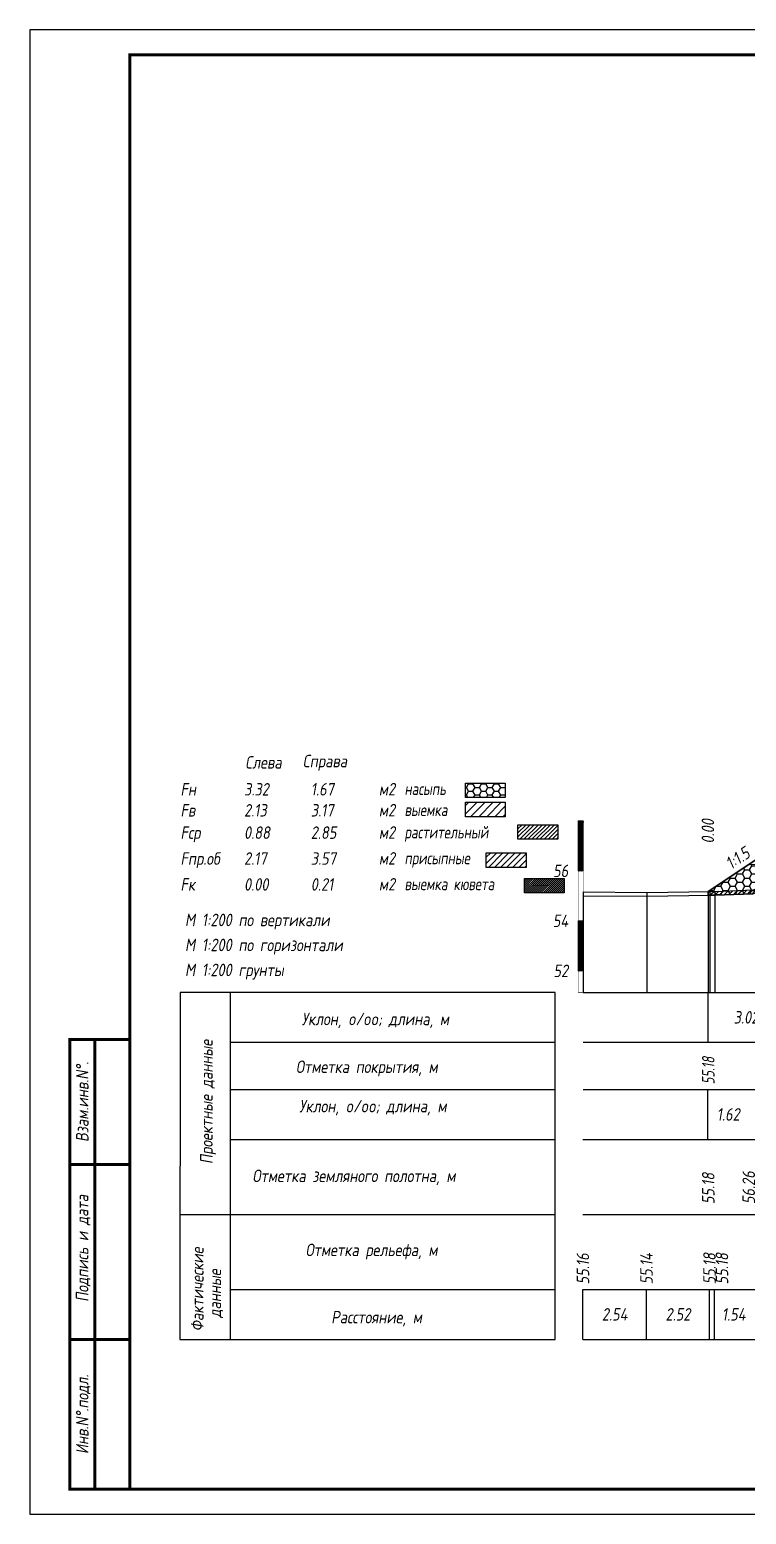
# Model space of a CAD drawing. Extents: x -717 to 1451, y -133302 to 233.
# Drawn here: x -30.1 to 113.2, y -70367.4 to -70070.4 of the extents above; entities that cross this region are included whole.
import ezdxf
from ezdxf.enums import TextEntityAlignment as Align

# ---------------------------------------------------------------- set-up
doc = ezdxf.new("R2010")
doc.units = 0
for name, color, linetype in [('Зарамочное оформление', 7, 'Continuous'), ('Код_510', 7, 'Continuous'), ('Код_514', 1, 'Continuous'), ('Код_516', 1, 'Continuous'), ('Контур_508', 7, 'Continuous'), ('Контур_512', 7, 'Continuous'), ('Контур_513', 7, 'Continuous'), ('Красный поперечник', 1, 'Continuous'), ('Линейка абсолютных высот', 7, 'Continuous'), ('Объем выемки', 7, 'Continuous'), ('Объем кюветов', 7, 'Continuous'), ('Объем насыпи', 7, 'Continuous'), ('Объем присыпных обочин', 7, 'Continuous'), ('Объем срезки растительного слоя', 7, 'Continuous'), ('Объём_2650', 7, 'Continuous'), ('Объём_2661', 7, 'Continuous'), ('Объём_2666', 7, 'Continuous'), ('Откосы', 7, 'Continuous'), ('Рабочие отметки', 7, 'Continuous'), ('Таблица', 7, 'Continuous'), ('Черный поперечник', 3, 'Continuous')]:
    doc.layers.add(name, color=color, linetype=linetype)
for name, color, linetype, true_color in [('Контур_2570', 7, 'Continuous', 0x80ff00), ('Контур_2736', 4, 'Continuous', 0x00ffff), ('Контур_703', 4, 'Continuous', 0x00ffff), ('Объём_2563', 7, 'Continuous', 0xff8000), ('Объём_2570', 7, 'Continuous', 0x80ff00), ('Объём_2600', 7, 'Continuous', 0x808000), ('Объём_2620', 2, 'Continuous', 0xffff00)]:
    doc.layers.add(name, color=color, linetype=linetype, true_color=true_color)
doc.styles.add('М', font='romand.shx', dxfattribs={"width": 0.8, "oblique": 10, "height": 2.5})
pattern_1 = [(45.00000125, (0.57684, -2493.097444), (-0.026516505928, 0.026516504769), []), (135.00000034, (0.57684, -2493.097444), (-0.02651650519, -0.026516505506), [])]

# ---------------------------------------------------------------- blocks, each defined once
blk = doc.blocks.new('условные обозначения')
at = {"layer": 'Объём_2563'}
h = blk.add_hatch(dxfattribs=at)
h.set_pattern_fill('ANSI31', color=256, scale=0.3)
h.set_pattern_definition([(45, (-34.5, -100.5), (-0.673519, 0.673519), [])])
h.paths.add_polyline_path([(18.26, 7.53), (27.08, 7.53), (27.08, 4.62), (18.26, 4.62)])
at = {"layer": 'Объём_2570'}
h = blk.add_hatch(dxfattribs=at)
h.set_pattern_fill('ANSI31', color=3, scale=0.2)
h.set_pattern_definition([(45, (-32.9034, -100.5), (-0.4490128, 0.4490128), [])])
h.paths.add_polyline_path([(25.29, 13.16), (34.12, 13.16), (34.12, 10.25), (25.29, 10.25)])
at = {"layer": 'Объём_2600'}
h = blk.add_hatch(dxfattribs=at)
h.set_pattern_fill('ANSI31', color=6, scale=0.4)
h.set_pattern_definition([(45, (-34.5, -100.5), (-0.898026, 0.898026), [])])
h.paths.add_polyline_path([(13.63, 17.67), (22.46, 17.67), (22.46, 14.76), (13.63, 14.76)])
at = {"layer": 'Объём_2620'}
h = blk.add_hatch(dxfattribs=at)
h.set_pattern_fill('ANSI31', color=2, scale=0.1)
h.set_pattern_definition([(45, (-33.755, -100.5), (-0.2245064, 0.2245064), [])])
h.paths.add_polyline_path([(26.75, 2.41), (35.57, 2.41), (35.57, -0.5), (26.75, -0.5)])
at = {"layer": 'Объём_2650'}
h = blk.add_hatch(dxfattribs=at)
h.set_pattern_fill('HONEY', color=5, scale=0.3)
h.set_pattern_definition([(0, (-34.5, -100.5), (1.42875, 0.824889), [0.9525, -1.905]), (120, (-34.5, -100.5), (-1.42875, 0.824889), [0.9525, -1.905]), (60, (-34.5, -100.5), (3e-09, 1.6497784), [-1.905, 0.9525])])
h.paths.add_polyline_path([(13.63, 21.49), (22.46, 21.49), (22.46, 18.58), (13.63, 18.58)])
at = {"layer": 'Объём_2563'}
blk.add_lwpolyline([(18.26, 7.53), (27.08, 7.53), (27.08, 4.62), (18.26, 4.62)], close=True, dxfattribs=at)
at = {"layer": 'Объём_2620', "color": 2}
blk.add_lwpolyline([(26.75, 2.41), (35.57, 2.41), (35.57, -0.5), (26.75, -0.5)], close=True, dxfattribs=at)
at = {"layer": 'Объём_2650', "color": 5}
blk.add_lwpolyline([(13.63, 21.49), (22.46, 21.49), (22.46, 18.58), (13.63, 18.58)], close=True, dxfattribs=at)
at = {"layer": 'Объём_2650', "color": 6}
blk.add_lwpolyline([(13.63, 17.67), (22.46, 17.67), (22.46, 14.76), (13.63, 14.76)], close=True, dxfattribs=at)
at = {"layer": 'Объём_2650', "color": 3}
blk.add_lwpolyline([(25.29, 13.16), (34.12, 13.16), (34.12, 10.25), (25.29, 10.25)], close=True, dxfattribs=at)
at = {"layer": 'Объем насыпи', "color": 1, "style": 'М', "oblique": 10, "width": 0.8}
for s, p in [('насыпь', (0.09, 19.09)), ('выемка', (0.09, 14.89)), ('растительный', (0.09, 10.42)), ('присыпные', (0.09, 5.24)), ('выемка кювета', (0.09, 0.06))]:
    blk.add_text(s, height=2.5, dxfattribs=at).set_placement(p)

msp = doc.modelspace()

# ---------------------------------------------------------------- hatches: boundary and pattern name
at = {"layer": 'Линейка абсолютных высот'}
h = msp.add_hatch(dxfattribs=at)
h.set_pattern_fill('ANSI37', scale=0.3, style=0)
h.set_pattern_definition(pattern_1)
h.paths.add_polyline_path([(80.577, -70238.705), (80.577, -70228.705), (79.577, -70228.705), (79.577, -70238.705)])
h = msp.add_hatch(dxfattribs=at)
h.set_pattern_fill('ANSI37', scale=0.3, style=0)
h.set_pattern_definition(pattern_1)
h.paths.add_polyline_path([(80.577, -70258.705), (80.577, -70248.705), (79.577, -70248.705), (79.577, -70258.705)])
at = {"layer": 'Объём_2570'}
h = msp.add_hatch(dxfattribs=at)
h.set_pattern_fill('ANSI31', color=256, scale=0.2)
h.paths.add_polyline_path([(135.026, -70235.612), (119.592, -70241.443), (114.568, -70243.261), (106.874, -70243.551), (105.87, -70243.549), (105.577, -70243.554), (105.577, -70242.804), (105.87, -70242.799), (106.874, -70242.801), (114.568, -70242.511), (119.592, -70240.693), (135.026, -70234.862)])
at = {"layer": 'Объём_2600'}
h = msp.add_hatch(dxfattribs=at)
h.set_pattern_fill('HONEY', color=5, scale=0.3)
h.paths.add_polyline_path([(105.577, -70242.804), (113.668, -70237.409), (131.699, -70236.869), (119.592, -70241.443), (114.568, -70243.261), (106.874, -70243.551), (105.87, -70243.549), (105.577, -70243.554)])

# ---------------------------------------------------------------- linework, layer by layer
at = {"layer": 'Код_510'}
for p, q in [((80.523, -70332.421), (80.523, -70322.421)), ((93.224, -70332.421), (93.224, -70322.421)), ((105.815, -70332.421), (105.815, -70322.421)), ((106.82, -70332.421), (106.82, -70322.421))]:
    msp.add_line(p, q, dxfattribs=at)
at = {"layer": 'Код_514'}
msp.add_line((105.577, -70273), (105.577, -70263), dxfattribs=at)
at = {"layer": 'Код_516'}
msp.add_line((105.523, -70292.421), (105.523, -70282.421), dxfattribs=at)
at = {"layer": 'Контур_2570', "flags": 128}
msp.add_lwpolyline([(80.577, -70243.666), (93.278, -70243.75), (105.87, -70243.549), (106.874, -70243.551), (114.568, -70243.261)], dxfattribs=at)
at = {"layer": 'Контур_2736', "flags": 128}
msp.add_lwpolyline([(120.67, -70232.742), (105.577, -70242.804)], dxfattribs=at)
at = {"layer": 'Контур_508', "flags": 128}
msp.add_lwpolyline([(105.577, -70242.804), (113.668, -70237.409), (156.049, -70236.138), (156.049, -70233.834), (196.42, -70233.027), (196.42, -70234.927), (307.653, -70238.264), (309.655, -70239.599), (311.655, -70239.599), (317.569, -70235.657)], dxfattribs=at)
at = {"layer": 'Контур_512', "flags": 128}
msp.add_lwpolyline([(105.577, -70242.804), (113.668, -70237.409), (156.049, -70236.138)], dxfattribs=at)
at = {"layer": 'Контур_513', "flags": 128}
msp.add_lwpolyline([(105.577, -70242.804), (113.668, -70237.409), (156.049, -70236.138), (156.049, -70233.834), (196.42, -70233.027), (196.42, -70234.927), (307.653, -70238.264), (309.655, -70239.599), (311.655, -70239.599), (317.569, -70235.657)], dxfattribs=at)
at = {"layer": 'Контур_703', "flags": 128}
msp.add_lwpolyline([(120.67, -70232.742), (105.577, -70242.804)], dxfattribs=at)
at = {"layer": 'Красный поперечник'}
for q in [(120.67, -70232.742), (105.577, -70263)]:
    msp.add_line((105.577, -70242.804), q, dxfattribs=at)
at = {"layer": 'Линейка абсолютных высот', "color": 7, "const_width": 0.1, "flags": 128}
for points in [[(80.577, -70238.705), (80.577, -70228.705), (79.577, -70228.705), (79.577, -70238.705), (80.577, -70238.705)], [(80.577, -70248.705), (80.577, -70238.705), (79.577, -70238.705), (79.577, -70248.705), (80.577, -70248.705)], [(80.577, -70258.705), (80.577, -70248.705), (79.577, -70248.705), (79.577, -70258.705), (80.577, -70258.705)], [(80.577, -70263), (80.577, -70258.705), (79.577, -70258.705), (79.577, -70263), (80.577, -70263)]]:
    msp.add_lwpolyline(points, dxfattribs=at)
at = {"layer": 'Объём_2570', "flags": 128}
msp.add_lwpolyline([(135.026, -70235.612), (119.592, -70241.443), (114.568, -70243.261), (106.874, -70243.551), (105.87, -70243.549), (105.577, -70243.554), (105.577, -70242.804), (105.87, -70242.799), (106.874, -70242.801), (114.568, -70242.511), (119.592, -70240.693), (135.026, -70234.862), (135.026, -70235.612), (135.026, -70235.612)], dxfattribs=at)
msp.add_lwpolyline([(135.026, -70235.612), (119.592, -70241.443), (114.568, -70243.261), (106.874, -70243.551), (105.87, -70243.549), (105.577, -70243.554), (105.577, -70242.804), (105.87, -70242.799), (106.874, -70242.801), (114.568, -70242.511), (119.592, -70240.693), (135.026, -70234.862), (135.026, -70235.612), (135.026, -70235.612)], dxfattribs=at)
at = {"layer": 'Объём_2600', "color": 5, "flags": 128}
msp.add_lwpolyline([(105.577, -70242.804), (113.668, -70237.409), (131.699, -70236.869), (119.592, -70241.443), (114.568, -70243.261), (106.874, -70243.551), (105.87, -70243.549), (105.577, -70243.554), (105.577, -70242.804), (105.577, -70242.804)], dxfattribs=at)
msp.add_lwpolyline([(105.577, -70242.804), (113.668, -70237.409), (131.699, -70236.869), (119.592, -70241.443), (114.568, -70243.261), (106.874, -70243.551), (105.87, -70243.549), (105.577, -70243.554), (105.577, -70242.804), (105.577, -70242.804)], dxfattribs=at)
at = {"layer": 'Объём_2661', "flags": 128}
msp.add_lwpolyline([(120.67, -70232.742), (105.577, -70242.804)], dxfattribs=at)
msp.add_lwpolyline([(120.67, -70232.742), (105.577, -70242.804)], dxfattribs=at)
at = {"layer": 'Объём_2666', "flags": 128}
msp.add_lwpolyline([(120.67, -70232.742), (105.577, -70242.804)], dxfattribs=at)
msp.add_lwpolyline([(120.67, -70232.742), (105.577, -70242.804)], dxfattribs=at)
at = {"layer": 'Таблица'}
for p, q in [((80.577, -70263), (342.569, -70263)), ((80.577, -70273), (342.569, -70273)), ((80.577, -70282.421), (342.569, -70282.421)), ((80.523, -70292.421), (342.515, -70292.421)), ((80.523, -70307.421), (342.515, -70307.421)), ((80.523, -70322.421), (342.515, -70322.421)), ((80.523, -70332.421), (342.515, -70332.421))]:
    msp.add_line(p, q, dxfattribs=at)
at = {"layer": 'Таблица', "linetype": 'Continuous', "flags": 128}
for points in [[(0, -70263), (-0.054, -70332.421)], [(75, -70263), (0, -70263)], [(10, -70263), (10, -70332.421)], [(74.946, -70332.421), (75, -70263)], [(10, -70273), (75, -70273)], [(10, -70282.421), (75, -70282.421)], [(9.946, -70292.421), (74.946, -70292.421)], [(-0.054, -70307.421), (74.946, -70307.421)], [(9.946, -70322.421), (74.946, -70322.421)], [(-0.054, -70332.421), (74.946, -70332.421)]]:
    msp.add_lwpolyline(points, dxfattribs=at)
at = {"layer": 'Черный поперечник', "color": 7}
for p, q in [((80.577, -70242.916), (80.577, -70263)), ((93.278, -70243), (93.278, -70263)), ((105.87, -70242.799), (105.87, -70263)), ((106.874, -70242.801), (106.874, -70263))]:
    msp.add_line(p, q, dxfattribs=at)
at = {"layer": 'Черный поперечник', "flags": 128}
msp.add_lwpolyline([(80.577, -70242.916), (93.278, -70243), (105.87, -70242.799), (106.874, -70242.801), (114.568, -70242.511)], dxfattribs=at)

# ---------------------------------------------------------------- block references
at = {"layer": 'Объём_2570', "xscale": 0.9}
msp.add_blockref('условные обозначения', (44.779, -70242.621), dxfattribs=at)

# ---------------------------------------------------------------- texts
at = {"style": 'М', "oblique": 10, "width": 0.8}
msp.add_text('М 1:200 грунты', height=2.5, dxfattribs=at).set_placement((0.973, -70259.769))
at = {"layer": 'Код_510', "style": 'М', "oblique": 10, "width": 0.8}
for s, p in [('55.16', (80.523, -70321.421)), ('55.14', (93.224, -70321.421)), ('55.18', (105.815, -70321.421)), ('55.18', (108.315, -70321.421))]:
    msp.add_text(s, height=2.5, rotation=90, dxfattribs=at).set_placement(p, align=Align.MIDDLE_LEFT)
for s, p in [('2.54', (86.873, -70327.421)), ('2.52', (99.52, -70327.421)), ('1.54', (110.667, -70327.421))]:
    msp.add_text(s, height=2.5, dxfattribs=at).set_placement(p, align=Align.MIDDLE_CENTER)
at = {"layer": 'Код_514', "style": 'М', "oblique": 10, "width": 0.8}
msp.add_text('3.02', height=2.5, dxfattribs=at).set_placement((113.123, -70268), align=Align.MIDDLE_CENTER)
at = {"layer": 'Код_514', "style": 'М', "oblique": 10, "width": 0.7}
msp.add_text('55.18', height=2.5, rotation=90, dxfattribs=at).set_placement((105.577, -70281.382), align=Align.MIDDLE_LEFT)
at = {"layer": 'Код_516', "style": 'М', "oblique": 10, "width": 0.8}
msp.add_text('1.62', height=2.5, dxfattribs=at).set_placement((109.568, -70287.421), align=Align.MIDDLE_CENTER)
for s, p in [('55.18', (105.577, -70305.371)), ('56.26', (113.668, -70305.371))]:
    msp.add_text(s, height=2.5, rotation=90, dxfattribs=at).set_placement(p, align=Align.MIDDLE_LEFT)
at = {"layer": 'Линейка абсолютных высот', "style": 'М', "oblique": 10, "width": 0.8}
for s, p in [('56', (77.577, -70238.705)), ('54', (77.577, -70248.705)), ('52', (77.577, -70258.705))]:
    msp.add_text(s, height=2.5, dxfattribs=at).set_placement(p, align=Align.MIDDLE_RIGHT)
at = {"layer": 'Объем выемки', "style": 'М', "oblique": 10, "width": 0.8}
for s, p in [('Fв', (0.085, -70227.835)), ('2.13', (12.785, -70227.835)), ('3.17', (26.126, -70227.835)), ('м2', (39.731, -70227.802))]:
    msp.add_text(s, height=2.5, dxfattribs=at).set_placement(p)
at = {"layer": 'Объем кюветов', "style": 'М', "oblique": 10, "width": 0.8}
for s, p in [('Fк', (0.085, -70242.66)), ('0.00', (12.785, -70242.66)), ('0.21', (26.126, -70242.66)), ('м2', (39.731, -70242.627))]:
    msp.add_text(s, height=2.5, dxfattribs=at).set_placement(p)
at = {"layer": 'Объем насыпи', "style": 'М', "oblique": 10, "width": 0.8}
for s, p in [('Слева', (13.029, -70218.249)), ('Справа', (24.522, -70217.982)), ('Fн', (0.085, -70223.63)), ('3.32', (12.785, -70223.63)), ('1.67', (26.126, -70223.63)), ('м2', (39.731, -70223.597))]:
    msp.add_text(s, height=2.5, dxfattribs=at).set_placement(p)
at = {"layer": 'Объем присыпных обочин', "style": 'М', "oblique": 10, "width": 0.8}
for s, p in [('Fпр.об', (0.085, -70237.481)), ('2.17', (12.785, -70237.481)), ('3.57', (26.126, -70237.481)), ('м2', (39.731, -70237.448))]:
    msp.add_text(s, height=2.5, dxfattribs=at).set_placement(p)
at = {"layer": 'Объем срезки растительного слоя', "style": 'М', "oblique": 10, "width": 0.8}
for s, p in [('Fср', (0.085, -70232.303)), ('0.88', (12.785, -70232.303)), ('2.85', (26.126, -70232.303)), ('м2', (39.731, -70232.269))]:
    msp.add_text(s, height=2.5, dxfattribs=at).set_placement(p)
at = {"layer": 'Откосы', "color": 1, "style": 'М', "oblique": 10, "width": 0.8}
msp.add_text('1:1.5', height=2.5, rotation=33.69007, dxfattribs=at).set_placement((112.569, -70237.797), align=Align.BOTTOM_CENTER)
at = {"layer": 'Рабочие отметки', "color": 1, "style": 'М', "oblique": 10, "width": 0.8}
msp.add_text('0.00', height=2.5, rotation=90, dxfattribs=at).set_placement((105.499, -70233.235), align=Align.MIDDLE_LEFT)
at = {"layer": 'Таблица', "style": 'М', "oblique": 10, "width": 0.8}
for s, p in [('М 1:200 по вертикали', (0.973, -70249.769)), ('М 1:200 по горизонтали', (0.973, -70254.769)), ('Уклон, o/oo; длина, м', (24.315, -70269.584)), ('Отметка покрытия, м', (23.148, -70279.139)), ('Уклон, o/oo; длина, м', (23.824, -70287.017)), ('Отметка земляного полотна, м', (14.462, -70300.965)), ('Отметка рельефа, м', (25.077, -70315.777)), ('Расстояние, м', (30.202, -70329.23))]:
    msp.add_text(s, height=2.5, dxfattribs=at).set_placement(p)
for s, p in [('Проектные данные ', (6.519, -70297.359)), ('Фактические ', (4.698, -70330.813)), ('данные', (8.204, -70328.108))]:
    msp.add_text(s, height=2.5, rotation=90, dxfattribs=at).set_placement(p)

# ---------------------------------------------------------------- wipeouts: each hides what was drawn before it
msp.add_wipeout([(-10.054, -70272.421), (-22.054, -70272.421), (-22.054, -70362.421), (-10.054, -70362.421)]).dxf.layer = 'Зарамочное оформление'

# ---------------------------------------------------------------- next in the draw order: linework, layer by layer
at = {"flags": 128}
msp.add_lwpolyline([(-30.054, -70367.421), (389.946, -70367.421), (389.946, -70070.421), (-30.054, -70070.421)], close=True, dxfattribs=at)
at = {"const_width": 0.6, "flags": 128}
msp.add_lwpolyline([(-10.054, -70362.421), (384.946, -70362.421), (384.946, -70075.421), (-10.054, -70075.421)], close=True, dxfattribs=at)
at = {"layer": 'Зарамочное оформление', "linetype": 'Continuous', "lineweight": -3, "const_width": 0.6, "flags": 128}
for points in [[(-10.054, -70362.421), (-22.054, -70362.421), (-22.054, -70272.421), (-10.054, -70272.421)], [(-17.054, -70362.421), (-17.054, -70272.421)], [(-22.054, -70297.421), (-10.054, -70297.421)], [(-22.054, -70332.421), (-10.054, -70332.421)]]:
    msp.add_lwpolyline(points, dxfattribs=at)

# ---------------------------------------------------------------- next in the draw order: texts
at = {"layer": 'Зарамочное оформление', "lineweight": 15, "style": 'М', "oblique": 10, "width": 0.8}
for s, p in [('Взам.инв.N%%d.', (-19.554, -70284.921)), ('Подпись и дата', (-19.572, -70314.227)), ('Инв.N%%d.подл.', (-19.554, -70347.421))]:
    msp.add_text(s, height=2.5, rotation=90, dxfattribs=at).set_placement(p, align=Align.MIDDLE_CENTER)

doc.saveas('drawing.dxf')
